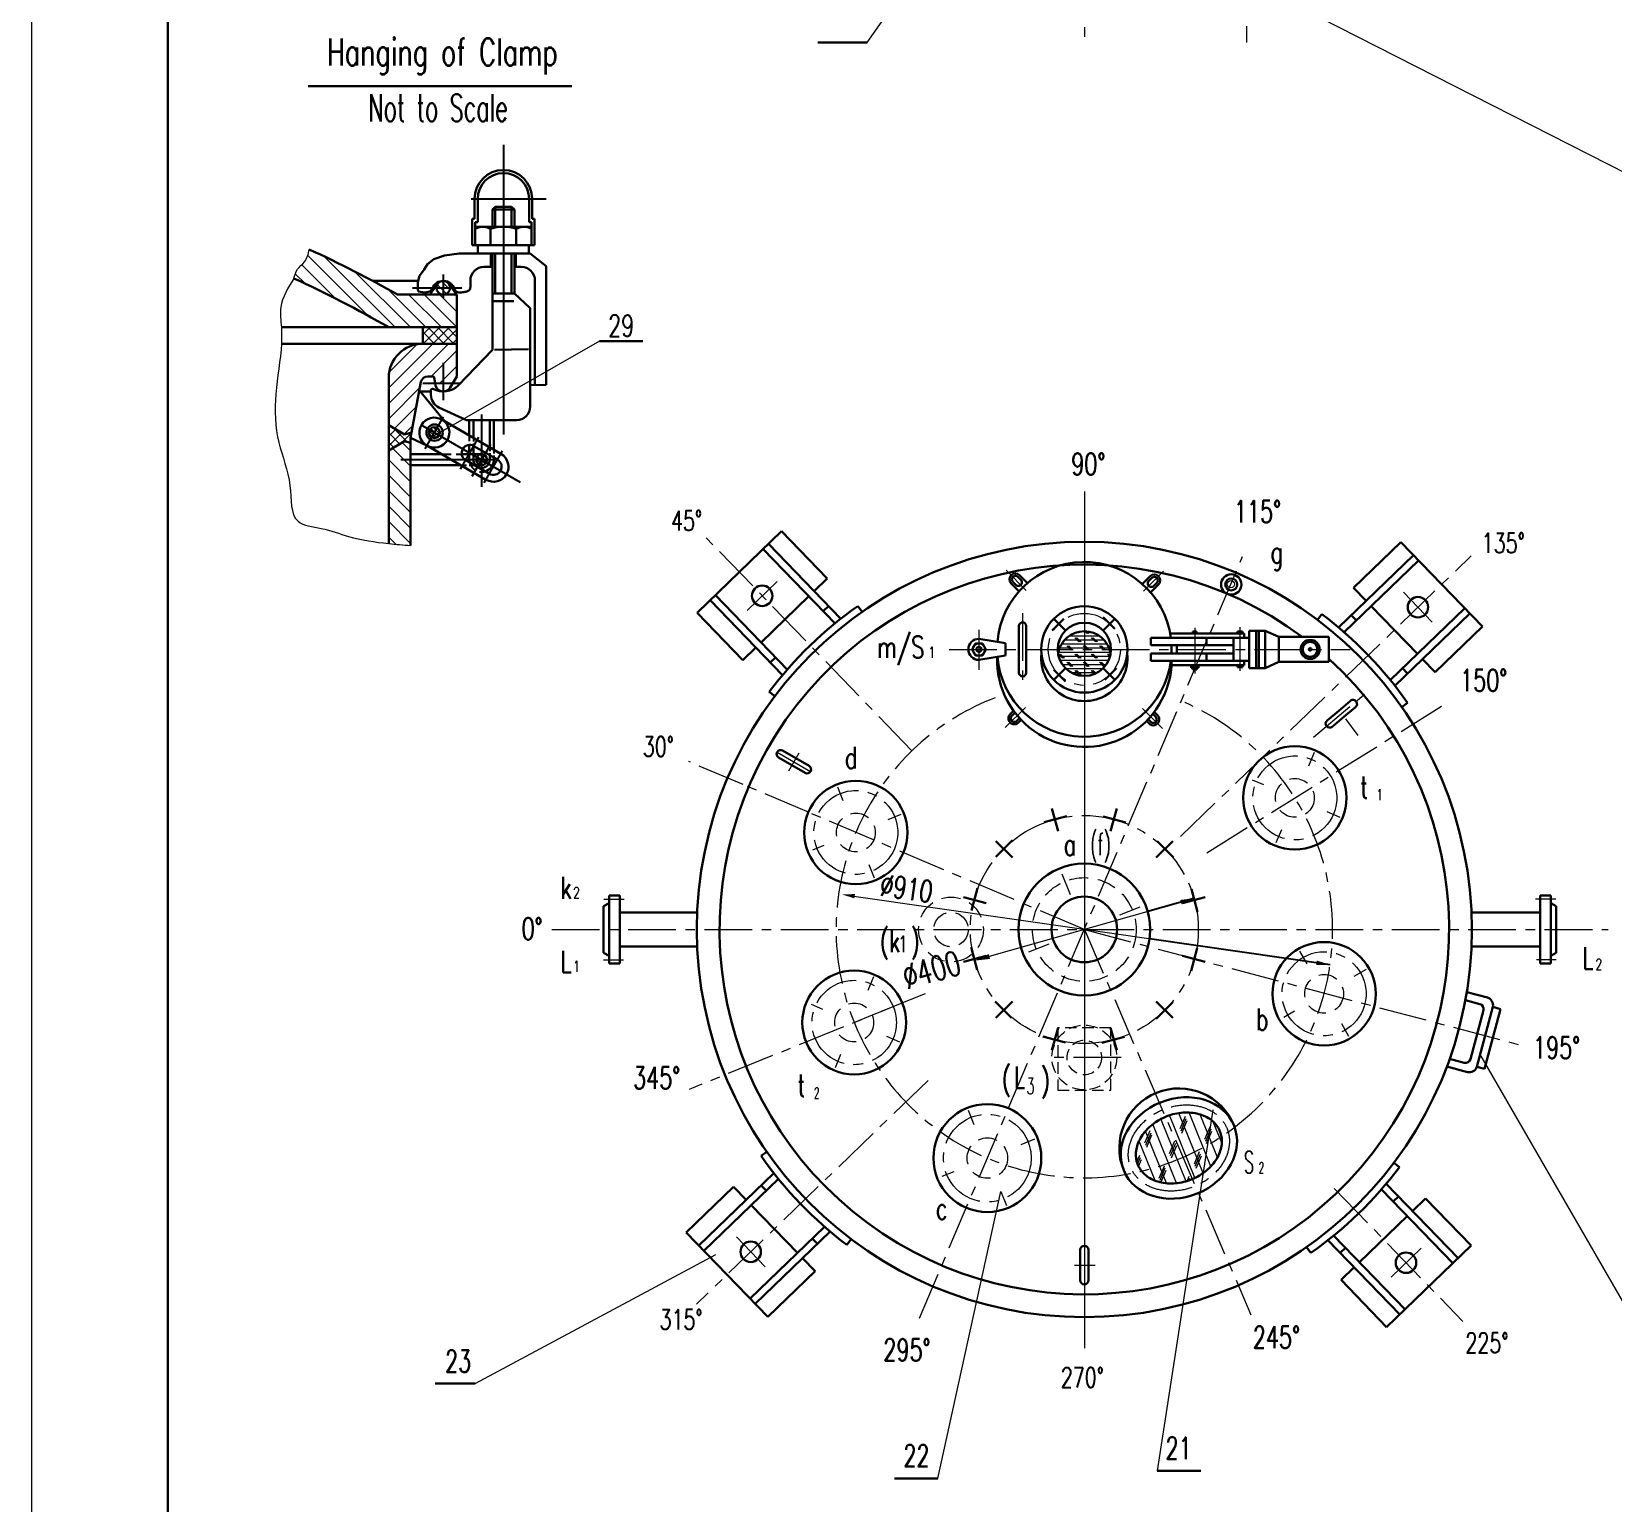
# Model space of a CAD drawing. Extents: x 0 to 594, y 0 to 841.
# Drawn here: x 0 to 289.8, y 170.5 to 440 of the extents above; entities that cross this region are included whole.
import ezdxf

# ---------------------------------------------------------------- set-up
doc = ezdxf.new("R2010")
doc.units = 0
doc.header["$LTSCALE"] = 7
doc.header["$MEASUREMENT"] = 0
for name, pattern in [('CENTER', [2, 1.25, -0.25, 0.25, -0.25]), ('CENTERX2', [101.6, 63.5, -12.7, 12.7, -12.7]), ('DASHED', [0.75, 0.5, -0.25]), ('HIDDEN', [0.375, 0.25, -0.125]), ('PHANTOM', [2.5, 1.25, -0.25, 0.25, -0.25, 0.25, -0.25])]:
    doc.linetypes.add(name, pattern=pattern)
doc.layers.get('0').update_dxf_attribs({"linetype": 'CONTINUOUS', "lineweight": 30})
doc.layers.get('DEFPOINTS').update_dxf_attribs({"color": 2, "linetype": 'DASHED', "lineweight": 13})
for name, color, linetype, lineweight in [('CEN', 1, 'CENTER', 13), ('DIM', 4, 'CONTINUOUS', 13), ('FULL', 7, 'CONTINUOUS', 30), ('MAIN', 7, 'CONTINUOUS', 30), ('THIN', 3, 'CONTINUOUS', 13), ('斜线', 6, 'CONTINUOUS', 13)]:
    doc.layers.add(name, color=color, linetype=linetype, lineweight=lineweight)
for name, color, linetype in [('CENTER', 1, 'CENTER'), ('HIDDEN', 5, 'HIDDEN'), ('PHANTOM', 6, 'PHANTOM')]:
    doc.layers.add(name, color=color, linetype=linetype)
doc.styles.add('HZ3', font='romans.shx', dxfattribs={"width": 0.7, "height": 3, "bigfont": 'hztxt.shx'})
doc.styles.add('HZ4', font='romans.shx', dxfattribs={"width": 0.7, "height": 4, "bigfont": 'hztxt.shx'})
doc.styles.add('HZ5', font='romans.shx', dxfattribs={"width": 0.7, "height": 5, "bigfont": 'hztxt.shx'})
doc.styles.add('RMO3', font='romans.shx', dxfattribs={"width": 0.7, "height": 3})
doc.styles.add('RMO4', font='romans.shx', dxfattribs={"width": 0.7, "height": 4})
doc.dimstyles.get("Standard").update_dxf_attribs({"dimtxt": 0.18, "dimasz": 0.18, "dimexe": 0.18, "dimexo": 0.0625, "dimgap": 0.09, "dimtad": 0, "dimtih": 1, "dimtoh": 1, "dimdec": 4, "dimzin": 0, "dimdsep": 46, "dimtxsty": 'HZ4', "dimcen": 0.09, "dimadec": 0, "dimazin": 0, "dimtol": 1, "dimtm": 1e-09, "dimtfac": 1, "dimtdec": 4, "dimtofl": 0, "dimtmove": 0, "dimatfit": 3, "dimfxl": 0, "dimtolj": 1, "dimtzin": 0, "dimarcsym": 0})
pattern_1 = [(135, (-283.374, 195.58587), (-0.3535534, -0.3535534), [])]
pattern_2 = [(135, (-283.374, 195.5859), (-0.8838835, -0.8838835), []), (225, (-283.374, 195.5859), (0.8838835, -0.8838835), [])]
pattern_3 = [(135, (-283.374, 195.5859), (-1.414214, -1.414214), [])]

msp = doc.modelspace()

# ---------------------------------------------------------------- hatches: boundary and pattern name
at = {"layer": 'DIM'}
h = msp.add_hatch(dxfattribs=at)
h.set_pattern_fill('ANSI31', color=256, scale=16, angle=90, style=0)
h.set_pattern_definition(pattern_3)
edge = h.paths.add_edge_path()
edge.add_line((65.45929, 385.8244), (77.95034, 385.8244))
edge.add_line((77.95034, 385.8244), (77.94514, 391.77105))
edge.add_line((77.94514, 391.77105), (77.90654, 391.8244))
edge.add_line((77.90654, 391.8244), (67.05787, 391.8244))
edge.add_arc((-34.54071, 213.0744), 205.60602, 60.3868065, 65.4508944)
edge.add_spline(control_points=[(50.88303, 400.09477), (50.70356, 399.26585), (50.38722, 397.80479), (48.55248, 396.60223), (48.24246, 395.37753), (48.08971, 394.77409)], knot_values=[0, 0, 0, 0, 2.44259174, 4.305304009, 6.114611521, 6.114611521, 6.114611521, 6.114611521], degree=3, periodic=0)
edge.add_arc((-34.54071, 213.0744), 199.60602, 59.9346858, 65.5456825, ccw=False)
h = msp.add_hatch(dxfattribs=at)
h.set_pattern_fill('ANSI31', color=256, scale=8, angle=90, style=0)
h.set_pattern_definition([(135, (-283.374, 195.5859), (-0.7071068, -0.7071068), [])])
h.paths.add_polyline_path([(74.20929, 393.0744, 0.414213562), (75.45929, 391.8244), (75.45929, 393.0744)])
h.paths.add_polyline_path([(75.45929, 393.0744), (75.45929, 391.8244, 0.414213562), (76.70929, 393.0744)])
h.paths.add_polyline_path([(76.70929, 393.0744, 0.414213562), (75.45929, 394.3244), (75.45929, 393.0744)])
h.paths.add_polyline_path([(75.45929, 394.3244, 0.414213562), (74.20929, 393.0744), (75.45929, 393.0744)])
h = msp.add_hatch(dxfattribs=at)
h.set_pattern_fill('ANSI37', color=256, scale=10, angle=90, style=0)
h.set_pattern_definition(pattern_2)
h.paths.add_polyline_path([(77.95296, 382.8244), (77.95034, 385.8244), (71.70929, 385.8244), (71.70929, 382.8244)])
h = msp.add_hatch(dxfattribs=at)
h.set_pattern_fill('ANSI31', color=256, scale=16, style=0)
h.set_pattern_definition([(45, (-283.374, 195.5859), (-1.414214, 1.414214), [])])
h.paths.add_polyline_path([(72.6046, 376.8244), (73.57132, 376.8244, -0.375246348), (73.81905, 376.60801), (73.95929, 375.5744), (77.20885, 375.5744), (77.9582, 376.82259), (77.95296, 382.8244), (71.70929, 382.8244, 0.414213562), (65.45929, 376.5744), (65.45929, 367.89212), (68.36316, 366.20372), (69.64107, 366.54465), (71.37597, 375.80459, -0.360950605)])
h = msp.add_hatch(dxfattribs=at)
h.set_pattern_fill('ANSI37', color=256, scale=10, angle=90, style=0)
h.set_pattern_definition(pattern_2)
h.paths.add_polyline_path([(68.36316, 364.94508), (69.45929, 364.65265), (69.45929, 365.5744), (69.64107, 366.54465), (68.36316, 366.20372), (65.45929, 367.89212), (65.45929, 363.25669)])
h = msp.add_hatch(dxfattribs=at)
h.set_pattern_fill('ANSI31', color=256, scale=4, angle=90, style=0)
h.set_pattern_definition(pattern_1)
h.paths.add_polyline_path([(74.33286, 367.39134), (73.83286, 366.52532), (74.69889, 366.02532, 0.131652498), (74.83286, 366.52532, 0.267949192)])
h.paths.add_polyline_path([(74.33286, 367.39134, 0.414213562), (72.96684, 367.02532), (73.83286, 366.52532)])
h.paths.add_polyline_path([(72.96684, 367.02532, 0.131652498), (72.83286, 366.52532, 0.267949192), (73.33286, 365.65929), (73.83286, 366.52532)])
h.paths.add_polyline_path([(73.83286, 366.52532), (73.33286, 365.65929, 0.414213562), (74.69889, 366.02532)])
h = msp.add_hatch(dxfattribs=at)
h.set_pattern_fill('ANSI31', color=256, scale=16, angle=90, style=0)
h.set_pattern_definition(pattern_3)
edge = h.paths.add_edge_path()
edge.add_spline(control_points=[(65.45929, 346.20476), (66.79857, 346.0636), (68.12893, 345.94906), (69.45929, 345.83453)], knot_values=[62.663644046, 62.663644046, 62.663644046, 62.663644046, 66.680741744, 66.680741744, 66.680741744, 66.680741744], degree=3, periodic=0)
edge.add_line((69.45929, 345.83453), (69.45929, 364.56567))
edge.add_line((69.45929, 364.56567), (69.34066, 364.6843))
edge.add_line((69.34066, 364.6843), (68.36316, 364.94508))
edge.add_line((68.36316, 364.94508), (65.45929, 363.25669))
edge.add_line((65.45929, 363.25669), (65.45929, 346.20476))
h = msp.add_hatch(dxfattribs=at)
h.set_pattern_fill('ANSI31', color=256, scale=4, angle=90, style=0)
h.set_pattern_definition(pattern_1)
h.paths.add_polyline_path([(83.33183, 361.04109, 0.141562965), (83.48591, 361.5744), (82.52146, 361.5744), (82.49312, 361.52532)])
h.paths.add_polyline_path([(83.48591, 361.5744, 0.259716531), (83.01233, 362.42462), (82.52146, 361.5744)])
h.paths.add_polyline_path([(83.01233, 362.42462, 0.139490868), (82.48591, 362.5744), (82.48591, 361.5744), (82.52146, 361.5744)])
h.paths.add_polyline_path([(82.48591, 362.5744, 0.278404112), (81.60109, 362.04033), (82.4081, 361.5744), (82.48591, 361.5744)])
h.paths.add_polyline_path([(81.60109, 362.04033, 0.121767386), (81.48591, 361.5744), (82.4081, 361.5744)])
h.paths.add_polyline_path([(81.48591, 361.5744, 0.276215883), (82.01281, 360.69339), (82.48591, 361.51284), (82.48591, 361.52948), (82.4081, 361.5744)])
h.paths.add_polyline_path([(82.01281, 360.69339, 0.123829997), (82.48591, 360.5744), (82.48591, 361.51284)])
h.paths.add_polyline_path([(82.48591, 360.5744, 0.257548641), (83.33183, 361.04109), (82.49312, 361.52532), (82.48591, 361.51284)])
at = {"layer": 'THIN'}
h = msp.add_hatch(dxfattribs=at)
h.set_pattern_fill('CORK', color=256, scale=13.928577, angle=-68, style=0)
h.set_pattern_definition([(292, (-178.2733, 432.111), (1.614294, 0.652217), []), (67, (-178.7543, 430.978), (-4.53302, 1.924154), [2.46225, -2.46225]), (67, (-178.5913, 430.5742), (-4.53302, 1.924154), [2.46225, -2.46225]), (67, (-178.428, 430.1707), (-4.53302, 1.924154), [2.46225, -2.46225])])
edge = h.paths.add_edge_path()
edge.add_spline(control_points=[(207.89812, 228.98907), (208.5887, 228.91307), (209.31754, 228.91725), (211.06992, 229.13461), (212.09877, 229.42634), (214.01169, 230.30064), (214.8944, 230.88257), (215.95313, 231.84506), (216.2449, 232.15095), (216.50762, 232.46774)], knot_values=[4.134007976, 4.134007976, 4.134007976, 4.134007976, 4.399909586, 4.399909586, 4.766568718, 4.766568718, 5.13322785, 5.13322785, 5.290806279, 5.290806279, 5.290806279, 5.290806279], degree=3, periodic=0)
edge.add_line((216.50762, 232.46774), (214.01293, 238.64231))
edge.add_line((214.01293, 238.64231), (205.40336, 235.16382))
edge.add_line((205.40336, 235.16382), (207.89812, 228.98907))
edge = h.paths.add_edge_path()
edge.add_line((214.01293, 238.64231), (212.69612, 241.90152))
edge.add_spline(control_points=[(212.69612, 241.90152), (212.41695, 241.93258), (212.13152, 241.95052), (210.85338, 241.96806), (209.81468, 241.81898), (207.80863, 241.20303), (206.84275, 240.73657), (205.25975, 239.64846), (204.6138, 239.05803), (204.08645, 238.42329)], knot_values=[0.992399114, 0.992399114, 0.992399114, 0.992399114, 1.099977396, 1.099977396, 1.466636529, 1.466636529, 1.833295661, 1.833295661, 2.149145654, 2.149145654, 2.149145654, 2.149145654], degree=3, periodic=0)
edge.add_line((204.08645, 238.42329), (205.40336, 235.16382))
edge.add_line((205.40336, 235.16382), (214.01293, 238.64231))
edge = h.paths.add_edge_path()
edge.add_spline(control_points=[(216.99142, 239.8457), (216.87904, 239.97389), (216.75863, 240.09814), (216.08637, 240.72606), (215.39445, 241.15643), (214.00452, 241.67589), (213.36845, 241.82674), (212.69612, 241.90152)], knot_values=[0.280005191, 0.280005191, 0.280005191, 0.280005191, 0.366659132, 0.366659132, 0.733318264, 0.733318264, 0.992399114, 0.992399114, 0.992399114, 0.992399114], degree=3, periodic=0)
edge.add_line((212.69612, 241.90152), (214.01293, 238.64231))
edge.add_line((214.01293, 238.64231), (216.99142, 239.8457))
edge = h.paths.add_edge_path()
edge.add_line((214.01293, 238.64231), (216.50762, 232.46774))
edge.add_spline(control_points=[(216.50762, 232.46774), (216.8562, 232.88806), (217.15365, 233.32757), (217.81541, 234.55409), (218.06169, 235.35066), (218.22562, 236.85939), (218.14701, 237.57152), (217.89813, 238.314), (217.86563, 238.40202), (217.83049, 238.48897), (217.63367, 238.97613), (217.35453, 239.43148), (216.99142, 239.8457)], knot_values=[5.290806279, 5.290806279, 5.290806279, 5.290806279, 5.499886982, 5.499886982, 5.866546114, 5.866546114, 6.233205246, 6.233205246, 6.283185307, 6.283185307, 6.283185307, 6.563190498, 6.563190498, 6.563190498, 6.563190498], degree=3, periodic=0)
edge.add_line((216.99142, 239.8457), (214.01293, 238.64231))
edge = h.paths.add_edge_path()
edge.add_line((205.40336, 235.16382), (202.42506, 233.96051))
edge.add_spline(control_points=[(202.42506, 233.96051), (202.43192, 233.81941), (202.44462, 233.68022), (202.55691, 232.84238), (202.79666, 232.19459), (203.55721, 231.02121), (204.08201, 230.49373), (205.41533, 229.62991), (206.22498, 229.29685), (207.38026, 229.05818), (207.63644, 229.01787), (207.89812, 228.98907)], knot_values=[2.861581329, 2.861581329, 2.861581329, 2.861581329, 2.933273057, 2.933273057, 3.299932189, 3.299932189, 3.666591321, 3.666591321, 4.033250453, 4.033250453, 4.134007976, 4.134007976, 4.134007976, 4.134007976], degree=3, periodic=0)
edge.add_line((207.89812, 228.98907), (205.40336, 235.16382))
edge = h.paths.add_edge_path()
edge.add_line((205.40336, 235.16382), (204.08645, 238.42329))
edge.add_spline(control_points=[(204.08645, 238.42329), (204.00162, 238.32118), (203.91985, 238.21793), (203.27437, 237.36157), (202.87473, 236.56121), (202.46751, 235.15389), (202.39685, 234.54105), (202.42506, 233.96051)], knot_values=[2.149145654, 2.149145654, 2.149145654, 2.149145654, 2.199954793, 2.199954793, 2.566613925, 2.566613925, 2.861581329, 2.861581329, 2.861581329, 2.861581329], degree=3, periodic=0)
edge.add_line((202.42506, 233.96051), (205.40336, 235.16382))
at = {"layer": '斜线'}
h = msp.add_hatch(dxfattribs=at)
h.set_pattern_fill('CORK', color=256, scale=6, style=0)
h.set_pattern_definition([(0, (13.1125, 12.0648), (0, 0.75), []), (135, (13.4875, 11.6898), (-1.5, -1.5), [1.06066, -1.06066]), (135, (13.675, 11.6898), (-1.5, -1.5), [1.06066, -1.06066]), (135, (13.8625, 11.6898), (-1.5, -1.5), [1.06066, -1.06066])])
h.paths.add_polyline_path([(192.96969, 326.81054), (192.96969, 330.12666, 0.321855626), (188.35179, 326.81054)])
h.paths.add_polyline_path([(197.58759, 326.81054, 0.321855626), (192.96969, 330.12666), (192.96969, 326.81054)])
h.paths.add_polyline_path([(192.96969, 326.81054), (192.96969, 324.92839, -0.02172562), (197.37983, 324.73668, 0.069889065), (197.7805, 326.03189, 0.041221358), (197.58759, 326.81054)])
h.paths.add_polyline_path([(192.96969, 324.92839), (192.96969, 321.93712, 0.290596678), (197.37983, 324.73668, 0.02172562)])
h.paths.add_polyline_path([(192.96969, 324.92839, 0.02172562), (188.55956, 324.73668, 0.290596678), (192.96969, 321.93712)])
h.paths.add_polyline_path([(188.35179, 326.81054, 0.041221358), (188.15888, 326.03189, 0.069889065), (188.55956, 324.73668, -0.02172562), (192.96969, 324.92839), (192.96969, 326.81054)])

# ---------------------------------------------------------------- linework, layer by layer
msp.add_line((50.69598, 429.98651), (99.01599, 429.98651))
at = {"layer": 'CEN'}
for p, q in [((192.96969, 801.30598), (192.96969, 438.14822)), ((222.72125, 469.01595), (222.72125, 437.98713)), ((161.36272, 308.21095), (123.51728, 347.40105)), ((162.73423, 204.25068), (221.99193, 343.85307)), ((210.6248, 292.53031), (263.8493, 343.92862)), ((182.33026, 337.62586), (178.66281, 341.34149)), ((203.78501, 337.44998), (207.50064, 341.11742)), ((181.65304, 333.46618), (181.65304, 319.89476)), ((173.65843, 330.39606), (173.65843, 323.06261)), ((213.19783, 330.73), (213.19783, 322.35861)), ((221.49332, 330.85842), (221.49332, 322.85112)), ((168.17414, 326.81054), (241.71136, 326.81054)), ((234.96058, 310.71552), (244.96439, 319.10971)), ((182.15437, 316.17111), (178.43875, 312.50366)), ((203.60913, 315.99522), (207.27657, 312.2796)), ((215.41269, 289.50492), (258.45883, 316.40313)), ((243.15688, 311.05573), (240.8839, 314.07208)), ((136.65196, 307.99603), (142.78242, 304.45661)), ((140.61326, 307.77836), (138.72482, 304.50749)), ((130.4505, 302.0188), (120.4601, 306.25947)), ((142.51202, 296.89899), (130.49111, 302.00156)), ((192.96969, 275.48098), (142.51202, 296.89899)), ((188.85033, 285.67676), (190.36847, 281.91923)), ((203.16547, 279.60034), (199.40795, 278.0822)), ((95.34217, 275.48098), (288.9786, 275.48098)), ((192.96969, 275.48098), (223.51726, 204.89965)), ((192.96969, 275.48098), (272.98066, 254.29048)), ((182.77391, 271.36161), (186.53144, 272.87975)), ((161.77029, 262.8756), (120.51407, 246.17368)), ((199.71571, 252.02291), (186.12794, 252.02291)), ((164.32277, 247.81696), (121.87233, 206.82305)), ((238.78592, 228.03688), (262.365, 203.62003)), ((192.96969, 220.66576), (192.96969, 207.60672)), ((191.17755, 213.99028), (194.95443, 213.99028))]:
    msp.add_line(p, q, dxfattribs=at)
at = {"layer": 'CEN', "linetype": 'ByBlock'}
msp.add_line((192.96969, 355.7143), (192.96969, 198.78772), dxfattribs=at)
at = {"layer": 'CEN', "linetype": 'CENTER'}
for p, q in [((131.14576, 333.95937), (136.64319, 339.26818)), ((251.44809, 337.30491), (256.7569, 331.80748)), ((134.49129, 213.65704), (129.18249, 219.15448)), ((254.70835, 217.09088), (249.21092, 211.78208))]:
    msp.add_line(p, q, dxfattribs=at)
at = {"layer": 'CEN', "linetype": 'DASHED'}
for p, q in [((235.08619, 307.90916), (234.03226, 305.42625)), ((147.7021, 301.63645), (148.71254, 299.13552)), ((223.70606, 302.92437), (225.78384, 302.0424)), ((157.01697, 295.65523), (159.40079, 296.61836)), ((237.44344, 297.0932), (239.81009, 296.08862)), ((229.08303, 293.7666), (228.05397, 291.3423)), ((143.17992, 290.0647), (145.27277, 290.91027)), ((153.45753, 287.39127), (154.44411, 284.94938)), ((232.40178, 271.52933), (233.75045, 269.19337)), ((154.3278, 266.78784), (153.26948, 264.29459)), ((242.45843, 266.9027), (244.68501, 268.18822)), ((163.78961, 263.69146), (150.78281, 258.43637)), ((142.90031, 261.78229), (144.98673, 260.89666)), ((229.53409, 259.44083), (231.48889, 260.56944)), ((240.08375, 258.22378), (241.40058, 255.94297)), ((156.69486, 255.92685), (159.07135, 254.91809)), ((148.29965, 252.58641), (147.26632, 250.15203)), ((171.6579, 242.34375), (172.7128, 239.73279)), ((181.38259, 236.09939), (183.87128, 237.10488)), ((166.93677, 230.26289), (169.12169, 231.14566)), ((177.66654, 227.47184), (178.69654, 224.92252))]:
    msp.add_line(p, q, dxfattribs=at)
at = {"layer": 'CEN', "linetype": 'CENTERX2'}
for p, q in [((104.89863, 281.019), (108.62087, 281.019)), ((279.42215, 281.019), (275.69991, 281.019)), ((104.83488, 269.91494), (108.49337, 269.91494)), ((279.48589, 269.91494), (275.8274, 269.91494))]:
    msp.add_line(p, q, dxfattribs=at)
at = {"layer": 'CEN'}
for centre, radius in [((192.96969, 326.81054), 6.6), ((231.5559, 299.59231), 7.69554), ((151.08671, 293.25925), 7.69554), ((192.96969, 275.48098), 20.89286), ((236.91933, 263.70471), 7.69554), ((150.78281, 258.43637), 7.72757), ((175.19142, 233.59799), 8.03411)]:
    msp.add_circle(centre, radius, dxfattribs=at)
at = {"layer": 'CEN', "linetype": 'DASHED'}
msp.add_circle((192.96969, 275.48098), 9.50145, dxfattribs=at)
at = {"layer": 'CEN'}
msp.add_arc((192.96969, 275.48098), 45.50002, 111.0457534, 67.2954138, dxfattribs=at)
msp.add_open_spline([(219.12193, 239.01075), (218.88611, 239.59443), (218.55886, 240.14138), (217.58245, 241.31589), (216.85755, 241.89956), (215.14885, 242.79662), (214.16531, 243.10852), (212.05908, 243.39882), (210.93751, 243.3767), (208.7083, 242.98924), (207.60166, 242.62401), (205.55471, 241.59807), (204.61526, 240.93779), (203.02709, 239.41772), (202.37906, 238.5588), (201.44677, 236.76689), (201.16238, 235.83529), (200.96742, 234.01853), (201.05532, 233.13364), (201.57723, 231.49206), (202.01132, 230.7337), (203.19319, 229.41454), (203.94124, 228.85351), (205.68626, 228.00657), (206.68282, 227.72206), (208.8023, 227.487), (209.92411, 227.53688), (212.14164, 227.97554), (213.23641, 228.36416), (215.25039, 229.42903), (216.16878, 230.10483), (217.70999, 231.64627), (218.33217, 232.51101), (219.21292, 234.30536), (219.47172, 235.2336), (219.6195, 237.03759), (219.51, 237.91323), (219.19615, 238.8201), (219.16024, 238.91591), (219.12193, 239.01075)], degree=3, knots=[0, 0, 0, 0, 0.258105632, 0.258105632, 0.610680729, 0.610680729, 0.963255827, 0.963255827, 1.315830924, 1.315830924, 1.668406021, 1.668406021, 2.020981118, 2.020981118, 2.373556216, 2.373556216, 2.726131313, 2.726131313, 3.07870641, 3.07870641, 3.431281507, 3.431281507, 3.78252738, 3.78252738, 4.133773252, 4.133773252, 4.485019125, 4.485019125, 4.836264997, 4.836264997, 5.18751087, 5.18751087, 5.538756742, 5.538756742, 5.890002615, 5.890002615, 6.241248487, 6.241248487, 6.283185307, 6.283185307, 6.283185307, 6.283185307], dxfattribs=at)
at = {"layer": 'CENTER', "ltscale": 10}
for p, q in [((86.48591, 419.23377), (86.48591, 366.20076)), ((80.54768, 409.36152), (94.32258, 409.36152)), ((75.45929, 395.5269), (75.45929, 391.24728)), ((69.81995, 393.0744), (78.88806, 393.0744)), ((75.45929, 379.3364), (75.45929, 372.46131)), ((71.70929, 375.5744), (78.7464, 375.5744)), ((71.26437, 368.00824), (89.54635, 357.45313)), ((72.12209, 363.56217), (75.51036, 369.43083)), ((82.48591, 369.8675), (82.48591, 356.591)), ((78.61728, 359.81217), (82.00555, 365.68083)), ((80.78234, 358.56217), (84.17062, 364.43083)), ((82.94741, 357.31217), (86.33568, 363.18083)), ((67.69636, 361.5744), (85.48591, 361.5744))]:
    msp.add_line(p, q, dxfattribs=at)
at = {"layer": 'DEFPOINTS', "linetype": 'ByBlock'}
for p in [(187.26721, 295.58056), (198.08099, 295.73897), (177.9814, 290.03649), (207.5252, 290.46927), (213.06928, 281.18346), (172.7117, 280.59227), (172.8701, 269.77849), (213.22769, 270.36968), (229.94805, 266.40084), (207.95798, 260.92546), (178.41418, 260.49268), (187.85839, 255.22298), (198.67218, 255.38139)]:
    msp.add_point(p, dxfattribs=at)
at = {"layer": 'DIM'}
for p, q in [((104.12239, 383.29854), (72.94207, 365.45871)), ((222.16901, 344.27026), (222.16901, 344.27026)), ((222.16901, 344.27026), (222.16901, 344.27026))]:
    msp.add_line(p, q, dxfattribs=at)
at = {"layer": 'DIM', "linetype": 'ByBlock'}
for p, q in [((238.00846, 269.01871), (150.68841, 281.54759)), ((213.06928, 281.18346), (175.55006, 270.53883))]:
    msp.add_line(p, q, dxfattribs=at)
at = {"layer": 'DIM', "linetype": 'DASHED', "ltscale": 0.6}
msp.add_lwpolyline([(188.09652, 246.01438), (197.84287, 246.01438), (197.84287, 257.43844), (188.09652, 257.43844)], close=True, dxfattribs=at)
at = {"layer": 'DIM'}
msp.add_circle((219.82462, 338.74723), 0.65918, dxfattribs=at)
msp.add_circle((219.82462, 338.74723), 0.65918, dxfattribs=at)
at = {"layer": 'DIM', "linetype": 'DASHED'}
for radius in [5.94251, 3.16267]:
    msp.add_circle((168.52601, 275.48098), radius, dxfattribs=at)
at = {"layer": 'DIM', "linetype": 'DASHED', "ltscale": 0.6}
for radius in [5.94251, 3.16267]:
    msp.add_circle((192.96969, 252.02291), radius, dxfattribs=at)
at = {"layer": 'DIM'}
msp.add_spline([(48.08971, 394.77409), (48.7402, 396.46241), (50.03062, 397.80574), (50.88303, 400.09477)], degree=3, dxfattribs=at)
for points, knots in [([(48.08971, 394.77409), (47.01405, 393.07911), (45.24946, 390.29854), (45.70432, 387.06844), (45.78273, 385.8244)], [0, 0, 0, 0, 5.775294726, 9.474235601, 9.474235601, 9.474235601, 9.474235601]), ([(45.79372, 382.8244), (45.63606, 379.7519), (44.40237, 373.8156), (44.75436, 364.6925), (47.91231, 357.81985), (47.21989, 349.64286), (53.58433, 349.14344), (58.68408, 347.0699), (62.96738, 346.46742), (65.45929, 346.20476)], [12.474255717, 12.474255717, 12.474255717, 12.474255717, 21.754204654, 30.657175961, 38.873848723, 45.520244718, 49.973330216, 55.189297174, 62.663644046, 62.663644046, 62.663644046, 62.663644046])]:
    msp.add_open_spline(points, degree=3, knots=knots, dxfattribs=at)
for points in [[(45.78273, 385.8244), (45.84633, 384.81543), (45.84469, 383.81768), (45.79372, 382.8244)], [(65.45929, 346.20476), (66.79857, 346.0636), (68.12893, 345.94906), (69.45929, 345.83453)]]:
    msp.add_open_spline(points, degree=3, dxfattribs=at)
at = {"layer": 'DIM', "linetype": 'ByBlock'}
msp.add_point((172.8701, 269.77849), dxfattribs=at)
for points in [[(150.92508, 281.96631), (150.81337, 281.18496), (148.5252, 281.91077)], [(175.42334, 270.98548), (175.67678, 270.09217), (172.8701, 269.77849)]]:
    msp.add_solid(points, dxfattribs=at)
at = {"layer": 'FULL'}
for p, q in [((25, 831), (25, 10)), ((144.13845, 438.00891), (153.1733, 438.00891)), ((104.12239, 383.29854), (112.04239, 383.29854)), ((137.47136, 348.45096), (121.98103, 333.49211)), ((145.83108, 339.79421), (137.47136, 348.45096)), ((147.26705, 331.5701), (134.10485, 345.19996)), ((148.31602, 332.40875), (135.06671, 346.12881)), ((242.32409, 338.10992), (250.98083, 346.46964)), ((265.93967, 330.97931), (250.98083, 346.46964)), ((239.58291, 330.81568), (253.30297, 344.06499)), ((240.60198, 329.94093), (254.23183, 343.10313)), ((145.83108, 339.79421), (143.42643, 337.47207)), ((180.43022, 338.63738), (179.8755, 339.19939)), ((181.34363, 339.53894), (180.78891, 340.10095)), ((182.54463, 338.9546), (181.1051, 340.41304)), ((203.54857, 338.74248), (205.04644, 340.22093)), ((204.79653, 339.35002), (205.35854, 339.90474)), ((138.50974, 323.11326), (125.34754, 336.74312)), ((133.70726, 328.08637), (142.46457, 336.54321)), ((181.03776, 337.38942), (179.5593, 338.88729)), ((205.11375, 337.2356), (206.57219, 338.67514)), ((205.69809, 338.43661), (206.2601, 338.99133)), ((242.32409, 338.10992), (244.64623, 335.70527)), ((130.34075, 324.83537), (121.98103, 333.49211)), ((137.63499, 322.09419), (124.38568, 335.81426)), ((146.07394, 334.7305), (145.11208, 333.80164)), ((152.2191, 333.66573), (151.46437, 334.74335)), ((235.72608, 332.20811), (236.51796, 333.25874)), ((245.57509, 334.74341), (254.03193, 325.9861)), ((249.05882, 321.18362), (262.68867, 334.34582)), ((249.89747, 320.13465), (263.61753, 333.38396)), ((242.83352, 332.0959), (241.90466, 333.05776)), ((257.28293, 322.61959), (265.93967, 330.97931)), ((173.65843, 328.74811), (178.51516, 327.9305)), ((178.51516, 327.9305), (178.51516, 325.69059)), ((209.91941, 327.58771), (209.91941, 326.03338)), ((212.84344, 330.09089), (212.84344, 329.71464)), ((213.19783, 330.09089), (213.19783, 329.71464)), ((213.55222, 330.09089), (213.55222, 329.71464)), ((220.30195, 328.90771), (220.30195, 324.71338)), ((221.04187, 330.09089), (221.04187, 329.71464)), ((221.94477, 330.09089), (221.94477, 329.71464)), ((222.24425, 329.71464), (222.24425, 328.90771)), ((223.16916, 330.22771), (223.16916, 323.39338)), ((224.46403, 330.22771), (224.46403, 323.39338)), ((224.92649, 330.22771), (224.92649, 323.39338)), ((228.62613, 329.12331), (226.12887, 330.22771)), ((226.12887, 330.22771), (226.12887, 323.39338)), ((228.62613, 329.12331), (228.62613, 324.49778)), ((237.78272, 329.12331), (228.62613, 329.12331)), ((237.78272, 329.12331), (237.78272, 324.49778)), ((130.34075, 324.83537), (132.7454, 327.15751)), ((136.35476, 325.3448), (135.3929, 324.41594)), ((173.65843, 324.87297), (178.51516, 325.69059)), ((222.24425, 323.90644), (222.24425, 324.71338)), ((257.28293, 322.61959), (254.96079, 325.02424)), ((221.04187, 323.5302), (221.04187, 323.90644)), ((221.94477, 323.5302), (221.94477, 323.90644)), ((228.62613, 324.49778), (226.12887, 323.39338)), ((237.78272, 324.49778), (228.62613, 324.49778)), ((252.21921, 322.37673), (251.29035, 323.33859)), ((136.24256, 318.23737), (135.19193, 319.02925)), ((241.73909, 317.37309), (239.5968, 315.57549)), ((242.69409, 316.23497), (240.55179, 314.43737)), ((251.15444, 316.23157), (252.23207, 316.9863)), ((179.99149, 315.56216), (179.36719, 314.94595)), ((180.24129, 315.18448), (179.67929, 314.62976)), ((181.14286, 314.27107), (180.58085, 313.71635)), ((181.38463, 313.88546), (180.89294, 313.40016)), ((204.36191, 313.68662), (204.83428, 313.20804)), ((204.66966, 314.00728), (205.15048, 313.52014)), ((205.50916, 314.98371), (206.06389, 314.4217)), ((205.78338, 315.33833), (206.38008, 314.7338)), ((237.4545, 313.7779), (239.5968, 315.57549)), ((238.4095, 312.63977), (240.55179, 314.43737)), ((137.66672, 308.26794), (140.08862, 306.86966)), ((136.92387, 306.98127), (139.34576, 305.58299)), ((141.76766, 304.18471), (139.34576, 305.58299)), ((142.51052, 305.47137), (140.08862, 306.86966)), ((189.74951, 296.24802), (185.60355, 295.13711)), ((188.1483, 293.47465), (187.0374, 297.6206)), ((200.56445, 295.07585), (196.41849, 296.18676)), ((197.79108, 293.47465), (198.90199, 297.6206)), ((179.79741, 291.85567), (176.76236, 288.82062)), ((179.79741, 288.65326), (176.76236, 291.68831)), ((206.14198, 288.65326), (209.17702, 291.68831)), ((209.34438, 288.65326), (206.30933, 291.68831)), ((105.85484, 281.72098), (105.85484, 269.24097)), ((105.85484, 281.72098), (107.81599, 281.72098)), ((107.81599, 281.72098), (107.81599, 269.24097)), ((174.97602, 280.30237), (170.83007, 281.41327)), ((173.37482, 283.07573), (172.26391, 278.92978)), ((210.96337, 280.30237), (215.10932, 281.41327)), ((213.73673, 278.70116), (212.62583, 282.84712)), ((276.50479, 281.72098), (276.50479, 269.24097)), ((278.46593, 281.72098), (276.50479, 281.72098)), ((278.46593, 281.72098), (278.46593, 269.24097)), ((104.84113, 279.75983), (104.84113, 271.20212)), ((122.00219, 278.59397), (115.50561, 278.59397)), ((263.93719, 278.59397), (268.81516, 278.59397)), ((279.47965, 279.75983), (279.47965, 271.20212)), ((122.00219, 272.36798), (114.47786, 272.36798)), ((174.97602, 270.65959), (170.83007, 269.54868)), ((172.20265, 272.26079), (173.31356, 268.11484)), ((210.96337, 270.65959), (215.10932, 269.54868)), ((212.56457, 267.88622), (213.67547, 272.03217)), ((263.93719, 272.36798), (269.84291, 272.36798)), ((105.85484, 269.24097), (107.81599, 269.24097)), ((105.85484, 269.24097), (107.81599, 269.24097)), ((278.46593, 269.24097), (276.50479, 269.24097)), ((278.46593, 269.24097), (276.50479, 269.24097)), ((266.85003, 262.99089), (263.07203, 264.00321)), ((176.595, 262.30869), (179.63005, 259.27364)), ((179.79741, 262.30869), (176.76236, 259.27364)), ((206.14198, 262.30869), (209.17702, 259.27364)), ((206.14198, 259.10629), (209.17702, 262.14133)), ((265.47887, 261.82017), (262.81557, 262.5338)), ((264.90288, 250.34244), (267.83493, 261.285)), ((266.33797, 249.9579), (269.27002, 260.90047)), ((269.27002, 260.90047), (267.83493, 261.285)), ((263.73215, 251.71359), (266.13547, 260.68291)), ((185.37494, 255.8861), (189.52089, 254.77519)), ((188.1483, 257.4873), (187.0374, 253.34135)), ((196.18988, 254.71394), (200.33583, 255.82484)), ((197.79108, 257.4873), (198.90199, 253.34135)), ((263.19698, 249.35754), (259.41898, 250.36985)), ((262.59489, 251.05699), (259.93159, 251.77062)), ((266.33797, 249.9579), (264.90288, 250.34244)), ((134.78494, 234.73038), (133.70732, 233.97565)), ((249.69682, 232.72459), (250.74745, 231.93271)), ((136.04192, 230.82731), (122.32186, 217.578)), ((136.88057, 229.77833), (123.25071, 216.61613)), ((128.65645, 228.34237), (119.99971, 219.98265)), ((128.65645, 228.34237), (130.9786, 225.93772)), ((133.72017, 228.58522), (134.64903, 227.62336)), ((247.42965, 227.84869), (260.50657, 214.30714)), ((248.3044, 228.86776), (261.46843, 215.236)), ((249.58462, 225.61715), (250.54648, 226.54601)), ((255.51336, 226.21489), (253.10871, 223.89274)), ((255.51336, 226.21489), (263.87308, 217.55814)), ((140.3643, 216.21854), (131.90746, 224.97586)), ((145.33741, 221.02102), (131.70755, 207.85882)), ((252.14685, 222.96389), (243.38954, 214.50705)), ((119.99971, 219.98265), (134.95855, 204.49231)), ((146.35647, 220.14627), (132.63641, 206.89696)), ((143.10587, 218.86605), (144.03473, 217.90419)), ((150.2133, 218.75384), (149.42142, 217.70322)), ((237.62336, 218.5532), (250.7874, 204.92145)), ((238.67234, 219.39185), (251.74926, 205.8503)), ((248.38275, 202.5993), (263.87308, 217.55814)), ((143.6153, 212.85203), (141.29315, 215.25668)), ((192.22683, 216.78685), (192.22683, 213.99028)), ((193.71255, 216.78685), (193.71255, 213.99028)), ((233.72029, 217.29622), (234.47502, 216.2186)), ((239.86545, 216.23146), (240.82731, 217.16031)), ((143.6153, 212.85203), (134.95855, 204.49231)), ((192.22683, 211.19372), (192.22683, 213.99028)), ((193.71255, 211.19372), (193.71255, 213.99028)), ((240.02303, 211.25604), (242.42768, 213.57819)), ((240.02303, 211.25604), (248.38275, 202.5993)), ((158.14337, 174.90426), (166.14337, 174.90426)), ((206.29487, 176.27876), (214.29487, 176.27876))]:
    msp.add_line(p, q, dxfattribs=at)
at = {"layer": 'FULL', "linetype": 'Continuous'}
for p, q in [((105.85484, 280.29469), (104.84113, 279.75983)), ((107.79215, 278.59397), (121.16358, 278.59397)), ((107.81599, 275.48098), (107.81599, 280.56212)), ((276.52863, 278.59397), (263.93719, 278.59397)), ((276.50479, 275.48098), (276.50479, 280.56212)), ((278.46593, 280.29469), (279.47965, 279.75983)), ((105.85484, 270.66726), (104.84113, 271.20212)), ((107.79215, 272.36798), (121.16358, 272.36798)), ((276.52863, 272.36798), (263.93719, 272.36798)), ((278.46593, 270.66726), (279.47965, 271.20212))]:
    msp.add_line(p, q, dxfattribs=at)
at = {"layer": 'FULL'}
msp.add_lwpolyline([(172.38442, 326.81054), (173.02143, 327.91387), (174.29544, 327.91387), (174.93244, 326.81054), (174.29544, 325.70722), (173.02143, 325.70722)], close=True, dxfattribs=at)
for centre, radius in [((192.96969, 275.48098), 71.03574), ((219.90112, 338.69962), 1.86285), ((219.90112, 338.69962), 1.0958), ((133.91515, 336.63374), 1.87888), ((254.12246, 334.53552), 1.87888), ((173.65843, 326.81054), 1.12581), ((234.36056, 326.81054), 1.74235), ((234.36056, 326.81054), 1.35634), ((173.65843, 326.81054), 0.46172), ((234.36056, 326.81054), 0.2447), ((231.5559, 299.59231), 9.47143), ((151.08671, 293.25925), 9.47143), ((192.96969, 275.48098), 12.07143), ((192.96969, 275.48098), 6.01531), ((236.91933, 263.70471), 9.47143), ((150.78281, 258.43637), 9.51085), ((175.19142, 233.59799), 9.88813), ((131.81692, 216.42643), 1.87888), ((251.93896, 214.41651), 1.87888)]:
    msp.add_circle(centre, radius, dxfattribs=at)
for centre, radius, start, end in [((192.96969, 275.48098), 66.85717, 53.3543584, 47.9113097), ((180.3322, 339.65017), 1.08598, 44.626131, 224.626131), ((180.3322, 339.65017), 0.6417, 44.626131, 224.626131), ((180.88692, 339.08816), 0.6417, 224.626131, 44.626131), ((205.24731, 338.89331), 0.6417, 134.626131, 314.626131), ((205.80932, 339.44803), 1.08598, 314.626131, 134.626131), ((205.80932, 339.44803), 0.6417, 314.626131, 134.626131), ((192.96969, 275.48098), 72.35138, 125.0060745, 142.9939255), ((192.96969, 275.48098), 72.35138, 35.0060745, 52.9939255), ((173.65843, 326.81054), 1.93757, 90, 270), ((242.21659, 316.80403), 0.74286, 310, 130), ((180.13007, 314.17305), 1.08598, 134.626131, 314.626131), ((180.13007, 314.17305), 0.6417, 134.626131, 314.626131), ((180.69208, 314.72777), 0.6417, 132.39478, 134.626131), ((205.60718, 313.97092), 1.08598, 224.626131, 44.626131), ((205.60718, 313.97092), 0.6417, 224.626131, 44.626131), ((237.932, 313.20883), 0.74286, 130, 310), ((137.2953, 307.6246), 0.74286, 60, 240), ((142.13909, 304.82804), 0.74286, 240, 60), ((265.23854, 260.92324), 0.92857, 345, 75), ((266.48953, 261.6455), 1.39286, 345, 75), ((262.83522, 251.95392), 0.92857, 255, 345), ((263.55748, 250.70293), 1.39286, 255, 345), ((210.29712, 235.44529), 10.91072, 22, 202), ((192.96969, 275.48098), 72.35138, 215.0060745, 232.9939255), ((192.96969, 275.48098), 72.35138, 305.0060745, 322.9939255), ((192.96969, 216.78685), 0.74286, 360, 180), ((192.96969, 211.19372), 0.74286, 180, 360)]:
    msp.add_arc(centre, radius, start, end, dxfattribs=at)
msp.add_ellipse((210.29712, 235.44529), major_axis=(10.11624, 4.08723), ratio=0.825308446, dxfattribs=at)
msp.add_open_spline([(217.83049, 238.48897), (217.57276, 239.12689), (217.17387, 239.71028), (216.08637, 240.72606), (215.39445, 241.15643), (213.76556, 241.7652), (212.82978, 241.94093), (210.85338, 241.96806), (209.81468, 241.81898), (207.80863, 241.20303), (206.84275, 240.73657), (205.1419, 239.56746), (204.40822, 238.86583), (203.27437, 237.36157), (202.87473, 236.56121), (202.42338, 235.0014), (202.36906, 234.24401), (202.55691, 232.84238), (202.79666, 232.19459), (203.55721, 231.02121), (204.08201, 230.49373), (205.41533, 229.62991), (206.22498, 229.29685), (208.03746, 228.92241), (209.03841, 228.88263), (211.06992, 229.13461), (212.09877, 229.42634), (214.01169, 230.30064), (214.8944, 230.88257), (216.37539, 232.22893), (216.97253, 232.99187), (217.81541, 234.55409), (218.06169, 235.35066), (218.22562, 236.85939), (218.14701, 237.57152), (217.89813, 238.314), (217.86563, 238.40202), (217.83049, 238.48897)], degree=3, knots=[0, 0, 0, 0, 0.366659132, 0.366659132, 0.733318264, 0.733318264, 1.099977396, 1.099977396, 1.466636529, 1.466636529, 1.833295661, 1.833295661, 2.199954793, 2.199954793, 2.566613925, 2.566613925, 2.933273057, 2.933273057, 3.299932189, 3.299932189, 3.666591321, 3.666591321, 4.033250453, 4.033250453, 4.399909586, 4.399909586, 4.766568718, 4.766568718, 5.13322785, 5.13322785, 5.499886982, 5.499886982, 5.866546114, 5.866546114, 6.233205246, 6.233205246, 6.283185307, 6.283185307, 6.283185307, 6.283185307], dxfattribs=at)
at = {"layer": 'HIDDEN', "ltscale": 0.6}
for p, q in [((80.23591, 366.00394), (80.23591, 364.27248)), ((78.64015, 360.5744), (81.14015, 360.5744))]:
    msp.add_line(p, q, dxfattribs=at)
at = {"layer": 'HIDDEN', "ltscale": 0.4}
for p, q in [((80.98591, 365.57093), (80.98591, 364.12336)), ((83.98591, 363.83888), (83.98591, 362.3955)), ((84.73591, 363.40587), (84.73591, 361.96249))]:
    msp.add_line(p, q, dxfattribs=at)
at = {"layer": 'HIDDEN'}
msp.add_line((75.17605, 362.5744), (78.84157, 362.5744), dxfattribs=at)
msp.add_arc((82.48591, 361.5744), 2.25, 193.6662036, 286.8462843, dxfattribs=at)
at = {"layer": 'MAIN'}
for p, q in [((81.20476, 409.36152), (81.20476, 405.72089)), ((81.76573, 409.36152), (81.76573, 405.06348)), ((91.20609, 409.36152), (91.20609, 405.06348)), ((91.76706, 409.36152), (91.76706, 405.72089)), ((81.20476, 405.72089), (80.76845, 405.72089)), ((80.76845, 405.72089), (80.76845, 400.89001)), ((84.98455, 407.92884), (84.48591, 407.43052)), ((84.48591, 407.43052), (84.48591, 404.2537)), ((84.48591, 407.43052), (88.48591, 407.43052)), ((84.98455, 407.92884), (87.98727, 407.92884)), ((84.98455, 407.92884), (84.98455, 404.2537)), ((87.98727, 407.92884), (87.98727, 404.2537)), ((87.98727, 407.92884), (88.48591, 407.43052)), ((88.48591, 407.43052), (88.48591, 404.2537)), ((91.76706, 405.72089), (92.20337, 405.72089)), ((92.20337, 405.72089), (92.20337, 400.89001)), ((81.76573, 405.06348), (81.32942, 405.06348)), ((81.32942, 405.06348), (81.32942, 400.89001)), ((81.32942, 404.2537), (91.6424, 404.2537)), ((84.12652, 403.86473), (84.12652, 400.89001)), ((88.84531, 403.86473), (88.84531, 400.89001)), ((91.20609, 405.06348), (91.6424, 405.06348)), ((91.6424, 405.06348), (91.6424, 400.89001)), ((91.6424, 405.06348), (91.6424, 400.89001)), ((80.76845, 400.89001), (92.20337, 400.89001)), ((81.80573, 400.89001), (81.80573, 399.33275)), ((91.1661, 400.89001), (91.1661, 399.33275)), ((72.58156, 397.41625), (71.96511, 396.41515)), ((73.7374, 398.34034), (72.58156, 397.41625)), ((75.66381, 398.9564), (73.7374, 398.34034)), ((78.37861, 399.33275), (75.66381, 398.9564)), ((78.37861, 399.33275), (91.39308, 399.33275)), ((84.18832, 399.33275), (84.18832, 396.90342)), ((84.48591, 399.33275), (84.48591, 381.67013)), ((84.98455, 399.33275), (84.98455, 392.04588)), ((87.98727, 399.33275), (87.98727, 392.04588)), ((88.48591, 399.33275), (88.48591, 396.90342)), ((88.48591, 399.33275), (88.48591, 392.04588)), ((88.7835, 399.33275), (88.7835, 396.90342)), ((91.39308, 399.33275), (94.32258, 397.01568)), ((94.32258, 397.01568), (94.32258, 375.28952)), ((62.52768, 394.3244), (70.86783, 394.3244)), ((71.11749, 395.26004), (70.80926, 394.10492)), ((70.80926, 394.10492), (70.80926, 392.79579)), ((71.96511, 396.41515), (71.11749, 395.26004)), ((80.42224, 394.40342), (80.42224, 393.20413)), ((82.92224, 396.90342), (84.48591, 396.90342)), ((88.48591, 396.90342), (89.7657, 396.90342)), ((92.2657, 394.40342), (92.2657, 375.24523)), ((67.05787, 391.8244), (77.90654, 391.8244)), ((70.80926, 392.79579), (70.88632, 392.41075)), ((70.88632, 392.41075), (72.11922, 392.17973)), ((72.11922, 392.17973), (72.96684, 392.41075)), ((72.96684, 392.41075), (73.46634, 392.94821)), ((73.01203, 391.8244), (74.44656, 393.80712)), ((77.94514, 391.77105), (76.47202, 393.80712)), ((77.94514, 391.77105), (77.9582, 376.82259)), ((84.48591, 392.04588), (88.48591, 392.04588)), ((88.48591, 392.04588), (91.39308, 389.31811)), ((84.75289, 390.60844), (88.38285, 390.60844)), ((91.39308, 389.31811), (91.39308, 371.3244)), ((45.78273, 385.8244), (77.95034, 385.8244)), ((71.70929, 382.8244), (71.70929, 385.8244)), ((45.79372, 382.8244), (77.95296, 382.8244)), ((78.20929, 375.1342), (84.48591, 381.67013)), ((84.83127, 381.67756), (91.06499, 381.81176)), ((72.6046, 376.8244), (73.57132, 376.8244)), ((77.95929, 376.8244), (76.74533, 374.80232)), ((65.45929, 346.20476), (65.45929, 376.5744)), ((69.45929, 365.5744), (71.37597, 375.80459)), ((71.08438, 374.24824), (75.96423, 368.26307)), ((71.22612, 374.0744), (73.20613, 374.0744)), ((73.20674, 374.37344), (73.20484, 373.43211)), ((73.95929, 375.5744), (73.81905, 376.60801)), ((91.39308, 375.22645), (94.32258, 375.28952)), ((79.73591, 368.8244), (74.66134, 371.15525)), ((75.20786, 368.90689), (86.03318, 362.65689)), ((79.73591, 368.8244), (88.89308, 368.8244)), ((80.23591, 366.00394), (80.23591, 368.76838)), ((80.98591, 365.57093), (80.98591, 368.8244)), ((83.98591, 363.83888), (83.98591, 368.8244)), ((84.73591, 363.40587), (84.73591, 368.8244)), ((65.45929, 367.89212), (68.36316, 366.20372)), ((68.36316, 366.20372), (69.64107, 366.54465)), ((69.45929, 345.83453), (69.45929, 365.5744)), ((69.45929, 365.5744), (72.45786, 364.14375)), ((65.45929, 363.25669), (68.36316, 364.94508)), ((68.36316, 364.94508), (69.45929, 364.65265)), ((69.45929, 364.56567), (69.34066, 364.6843)), ((75.17605, 362.5744), (69.45929, 362.5744)), ((72.45786, 364.14375), (83.28318, 357.89375)), ((82.48591, 362.5744), (78.84157, 362.5744)), ((80.23591, 361.5744), (80.23591, 364.27248)), ((80.98591, 361.5744), (80.98591, 364.12336)), ((81.07805, 364.07435), (85.40818, 361.57435)), ((83.98591, 361.5744), (83.98591, 362.3955)), ((78.64015, 360.5744), (69.45929, 360.5744)), ((79.57805, 361.47628), (83.90818, 358.97628)), ((82.48591, 360.5744), (81.14015, 360.5744)), ((84.73591, 361.5744), (84.73591, 361.96249)), ((180.99304, 331.10054), (180.99304, 322.52054)), ((182.31304, 331.10054), (182.31304, 322.52054)), ((187.08191, 330.25657), (189.23617, 332.41083)), ((189.52367, 330.25657), (187.36941, 332.41083)), ((196.41572, 332.69833), (198.56998, 330.54407)), ((196.41572, 330.25657), (198.56998, 332.41083)), ((205.18797, 328.90771), (205.18797, 327.58771)), ((223.16916, 328.90771), (205.18797, 328.90771)), ((220.30195, 327.58771), (205.18797, 327.58771)), ((222.24425, 329.71464), (208.70901, 329.71464)), ((213.55222, 330.09089), (212.84344, 330.09089)), ((215.34466, 328.90771), (215.34466, 327.58771)), ((221.94477, 330.09089), (221.04187, 330.09089)), ((226.12887, 330.22771), (223.16916, 330.22771)), ((220.30195, 326.03338), (205.18797, 326.03338)), ((205.18797, 324.71338), (205.18797, 326.03338)), ((223.16916, 324.71338), (205.18797, 324.71338)), ((215.34466, 324.71338), (215.34466, 326.03338)), ((189.52367, 323.36452), (187.36941, 321.21026)), ((189.52367, 320.92276), (187.36941, 323.07702)), ((196.41572, 323.36452), (198.56998, 321.21026)), ((198.85747, 323.36452), (196.70322, 321.21026)), ((222.24425, 323.90644), (208.92283, 323.90644)), ((212.52844, 323.90644), (212.52844, 323.42165)), ((213.86723, 323.42165), (212.52844, 323.42165)), ((212.82982, 323.90644), (212.82982, 323.13746)), ((213.56585, 323.13746), (212.82982, 323.13746)), ((213.56585, 323.90644), (213.56585, 323.13746)), ((213.86723, 323.90644), (213.86723, 323.42165)), ((221.94477, 323.5302), (221.04187, 323.5302)), ((226.12887, 323.39338), (223.16916, 323.39338)), ((81.28193, 192.26182), (73.99768, 192.26182))]:
    msp.add_line(p, q, dxfattribs=at)
for centre, radius in [((75.45929, 393.0744), 1.25), ((73.86841, 366.52532), 1.5), ((73.83286, 366.52532), 1), ((82.48591, 361.5744), 1), ((192.96969, 326.81054), 7.92), ((192.96969, 326.81054), 4.87342)]:
    msp.add_circle(centre, radius, dxfattribs=at)
for centre, radius, start, end in [((86.48591, 409.36152), 5.28115, 0, 180), ((86.48591, 409.36152), 4.72018, 0, 180), ((86.48591, 396.90342), 7.35028, 71.2769581, 108.7230419), ((-34.54071, 213.0744), 205.60602, 60.3868065, 65.4508944), ((-34.54071, 213.0744), 199.60602, 59.9346858, 65.5456825), ((75.45929, 392.19325), 2.13115, 16.3995913, 159.2527137), ((82.92224, 394.40342), 2.5, 90, 180), ((89.7657, 394.40342), 2.5, 0, 90), ((71.70929, 376.5744), 6.25, 90, 180), ((72.6046, 375.5744), 1.25, 90, 169.3883141), ((73.57132, 376.5744), 0.25, 7.726325, 90), ((75.45929, 378.1722), 4.09779, 242.3220881, 312.1514524), ((75.45929, 375.5744), 1.5, 180, 329.0213596), ((75.70483, 373.42707), 2.5, 179.8843709, 245.329717), ((88.89308, 371.3244), 2.5, 270, 0), ((73.83286, 366.52532), 2.75, 60, 240), ((73.83286, 366.52532), 2.75, 240, 60), ((80.32805, 362.77532), 1.5, 60, 240), ((84.65818, 360.27532), 2.75, 240, 60), ((82.48591, 361.5744), 2.25, 180, 193.1537157), ((82.48591, 361.5744), 1.5, 180, 0), ((82.48591, 361.5744), 2.25, 287.5488517, 0), ((84.65818, 360.27532), 1.5, 240, 60), ((192.96969, 326.81054), 16.005, 7.5292233, 175.0857338), ((181.65304, 331.10054), 0.66, 0, 180), ((192.96969, 325.25324), 4.87342, 9.1938529, 170.8061471), ((192.96969, 326.81054), 16.005, 357.2167584, 2.7832416), ((192.96969, 324.92839), 16.005, 178.2008063, 359.2302475), ((192.96969, 326.81054), 16.005, 184.9142662, 352.4707767), ((192.96969, 325.25324), 7.92, 174.3578727, 5.6421273), ((181.65304, 322.52054), 0.66, 180, 0)]:
    msp.add_arc(centre, radius, start, end, dxfattribs=at)
for points in [[(84.12652, 403.86473), (82.9481, 404.2537), (81.32942, 403.86473)], [(88.84531, 403.86473), (90.02372, 404.2537), (91.6424, 403.86473)], [(77.50373, 392.79495), (78.08513, 392.25074), (79.06407, 392.25074), (79.77945, 392.40125), (80.26891, 392.66465), (80.42224, 393.20413)], [(77.50373, 392.79495), (78.08513, 392.25074), (79.06407, 392.25074), (79.77945, 392.40125), (80.26891, 392.66465), (80.42224, 393.20413)], [(73.20674, 374.37344), (73.30138, 374.48629), (73.41416, 374.52727), (73.55586, 374.5433)], [(73.20674, 374.37344), (73.30138, 374.48629), (73.41416, 374.52727), (73.55586, 374.5433)]]:
    msp.add_spline(points, degree=3, dxfattribs=at)
at = {"layer": 'PHANTOM'}
msp.add_line((84.48591, 399.33275), (84.48591, 396.90342), dxfattribs=at)
at = {"layer": 'THIN'}
msp.add_line((0, 841), (0, 0), dxfattribs=at)
at = {"layer": 'THIN', "linetype": 'DASHED'}
for centre, radius in [((231.5559, 299.59231), 3.55179), ((151.08671, 293.25925), 3.55179), ((236.91933, 263.70471), 3.55179), ((150.78281, 258.43637), 3.56657), ((175.19142, 233.59799), 3.70805)]:
    msp.add_circle(centre, radius, dxfattribs=at)
at = {"layer": '斜线'}
for p, q in [((199.76844, 461.16756), (302.47571, 408.80919)), ((153.1733, 438.00891), (167.1469, 458.07798)), ((265.42052, 252.70006), (300.1625, 192.49342)), ((216.52672, 242.42449), (206.29487, 176.27876)), ((166.14337, 174.90426), (177.66654, 227.47184)), ((81.28193, 192.26182), (125.42409, 215.93046))]:
    msp.add_line(p, q, dxfattribs=at)

# ---------------------------------------------------------------- texts
at = {"layer": 'DIM', "style": 'RMO4', "width": 0.7}
for s, height, p in [('29', 3.96, (105.70023, 384.15611)), ('90%%d', 4, (190.57379, 358.76444)), ('115%%D', 4, (220.38012, 350.06322)), ('45%%d', 3.657143, (117.20349, 348.5663)), ('135%%d', 3.657143, (265.81201, 344.46948)), ('m/S', 4, (155.00575, 325.23606)), ('1', 2, (164.42463, 325.2582)), ('150%%D', 4, (261.84699, 319.1468)), ('30%%d', 3.657143, (112.03395, 307.17983)), ('t', 4, (243.5394, 299.54328)), ('0%%D', 4, (89.81238, 273.61498)), ('2', 2, (286.68424, 268.10678)), ('195%%D', 4, (275.21457, 251.83211)), ('345%%D', 4, (110.25333, 246.30393)), ('(', 4, (177.84757, 246.13769)), (')', 4, (185.02098, 245.8391)), ('t', 4, (140.38038, 244.88254)), ('315%%d', 3.657143, (115.10279, 202.19069)), ('295%%D', 4, (156.12847, 196.44897)), ('245%%D', 4, (223.85743, 198.76433)), ('225%%d', 3.657143, (262.82099, 197.89298)), ('23', 4, (75.78805, 194.37717)), ('270%%d', 3.657143, (188.65556, 191.56567)), ('22', 4, (159.80131, 177.07124)), ('21', 4, (207.85196, 178.44574))]:
    msp.add_text(s, height=height, dxfattribs=at).set_placement(p)
at = {"layer": 'DIM', "linetype": 'ByBlock', "insert": (164.95067, 268.07721), "char_height": 4.457162, "attachment_point": 5, "rotation": 15.8392509, "style": 'RMO4'}
msp.add_mtext('\\A1;∅400', dxfattribs=at)
at = {"layer": 'THIN'}
for s, height, style, width, p in [('Hanging of Clamp', 4.95, 'HZ5', 0.7, (54.10668, 433.79096)), ('Not to Scale', 5, 'HZ5', 0.6, (61.70111, 423.53627)), ('g', 4, 'RMO4', 0.7, (227.12393, 342.62193)), ('d', 4, 'RMO4', 0.7, (149.07559, 304.97025)), ('1', 2, 'RMO3', 0.551283, (246.61103, 299.16901)), ('(f)', 4, 'RMO3', 0.551283, (194.06639, 289.10029)), ('a', 4, 'RMO4', 0.7, (189.19374, 289.04131)), ('k', 4, 'RMO4', 0.7, (96.98437, 281.10234)), ('2', 2, 'RMO4', 0.7, (99.30068, 281.21805)), ('(k )', 4, 'RMO4', 0.7, (155.51349, 271.31298)), ('1', 3, 'HZ3', 0.7, (158.80564, 271.29529)), ('L', 4, 'RMO4', 0.7, (96.98437, 267.59396)), ('1', 2, 'RMO4', 0.7, (99.30068, 267.70967)), ('L', 4, 'RMO4', 0.7, (284.27186, 268.23305)), ('b', 4, 'RMO4', 0.7, (224.45671, 257.0268)), ('L', 4, 'RMO4', 0.7, (180.08574, 246.39378)), ('2', 2, 'RMO3', 0.551283, (143.45201, 244.50827)), ('3', 3, 'RMO3', 0.551283, (182.40205, 245.31294)), ('S', 4, 'RMO3', 0.551283, (222.20601, 230.84308)), ('2', 2, 'RMO3', 0.551283, (224.95334, 230.84308)), ('c', 4, 'RMO4', 0.7, (165.73684, 222.36012))]:
    msp.add_text(s, height=height, dxfattribs=dict(at, style=style, width=width)).set_placement(p)
at = {"layer": 'THIN', "style": 'RMO4', "width": 0.7}
msp.add_text('%%c910', height=4, rotation=352, dxfattribs=at).set_placement((155.35299, 281.7067))

# ---------------------------------------------------------------- leaders
at = {"layer": 'DIM'}
for points in [[(213.06928, 281.18346), (204.58279, 278.77575)], [(238.00846, 269.01871), (204.91875, 273.7665)]]:
    msp.add_leader(points, dimstyle='Standard', override={"dimasz": 2.5, "dimexe": 2.5, "dimgap": 0.9, "dimtad": 1, "dimtih": 0, "dimtoh": 0, "dimdec": 0, "dimtxsty": 'RMO4', "dimtfac": 2}, dxfattribs=at)

doc.saveas('drawing.dxf')
